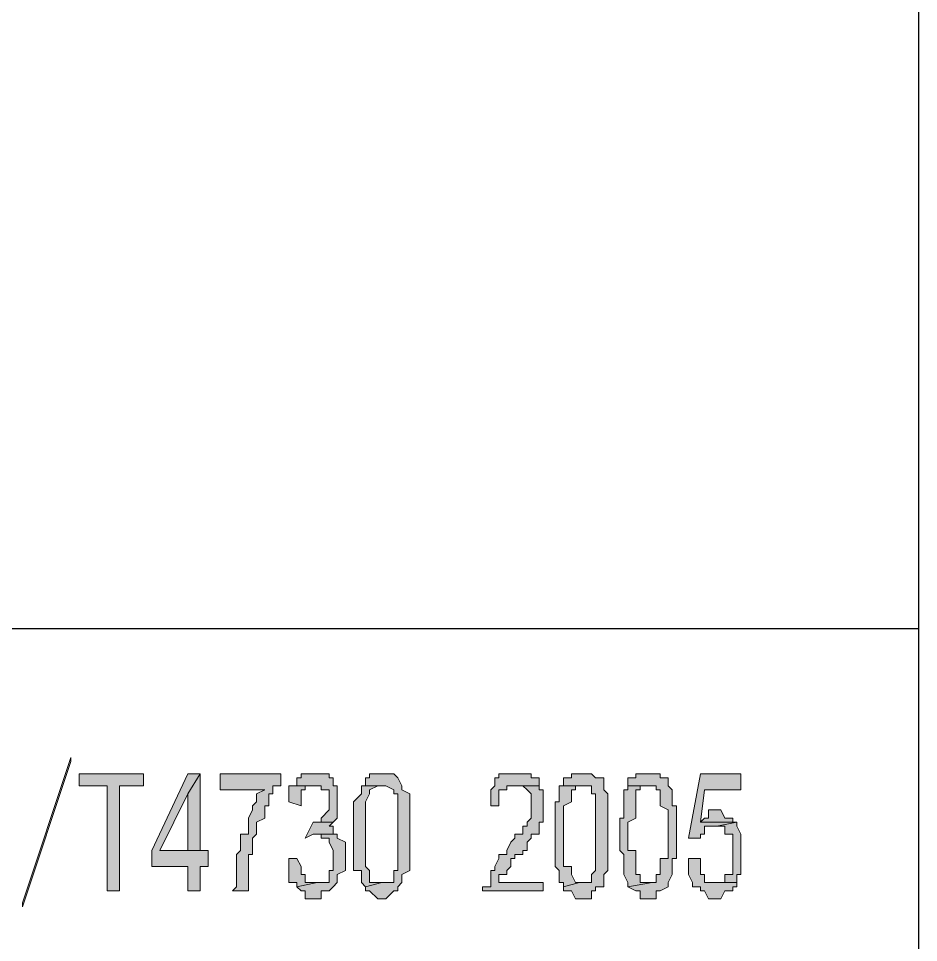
# Model space of a CAD drawing. Header units: millimetres. Extents: x 20 to 821, y 1 to 1134.
# Drawn here: x 781.02 to 821.16, y 904.49 to 945.7 of the extents above; entities that cross this region are included whole.
import ezdxf

# ---------------------------------------------------------------- set-up
doc = ezdxf.new("R2010")
doc.units = ezdxf.units.MM
doc.layers.add('1', color=7, linetype='Continuous')

msp = doc.modelspace()

# ---------------------------------------------------------------- hatches: boundary and pattern name
h = msp.add_hatch(color=0)
h.dxf.hatch_style = 2
h.paths.add_polyline_path([(781.2, 906.081732), (781.2, 906.261732), (783.36, 912.741732), (783.36, 912.561732)])
h = msp.add_hatch(color=0)
h.dxf.hatch_style = 2
h.paths.add_polyline_path([(786.6, 912.021732), (783.72, 912.021732), (783.72, 911.481732), (784.98, 911.481732), (784.98, 906.801732), (785.52, 906.801732), (785.52, 911.481732), (786.6, 911.481732)])
h = msp.add_hatch(color=0)
h.dxf.hatch_style = 2
h.paths.add_polyline_path([(789.12, 912.021732), (788.58, 912.021732), (786.96, 908.601732), (786.96, 907.881732), (788.58, 907.881732), (788.58, 906.801732), (789.12, 906.801732), (789.12, 907.881732), (789.48, 907.881732), (789.48, 908.601732), (789.12, 908.601732), (787.32, 908.601732), (788.58, 911.121732)])
h = msp.add_hatch(color=0)
h.dxf.hatch_style = 2
h.paths.add_polyline_path([(789.12, 912.021732), (788.58, 911.121732), (788.58, 908.601732), (787.32, 908.601732), (789.12, 908.601732)])
h = msp.add_hatch(color=0)
h.dxf.hatch_style = 2
h.paths.add_polyline_path([(792.72, 912.021732), (790.02, 912.021732), (790.02, 911.301732), (792, 911.301732), (791.64, 911.121732), (791.64, 910.761732), (791.46, 910.581732), (791.46, 910.401732), (791.28, 910.041732), (791.28, 909.321732), (790.92, 909.321732), (790.92, 908.601732), (790.74, 908.421732), (790.74, 908.241732), (790.74, 906.981732), (790.56, 906.801732), (791.28, 906.801732), (791.28, 906.981732), (791.28, 908.421732), (791.46, 908.421732), (791.46, 909.141732), (791.64, 909.321732), (791.64, 909.861732), (792, 910.041732), (792, 910.581732), (792.18, 910.581732), (792.18, 911.121732), (792.36, 911.121732), (792.36, 911.481732), (792.72, 911.481732)])
h = msp.add_hatch(color=0)
h.dxf.hatch_style = 2
h.paths.add_polyline_path([(794.16, 912.021732), (793.62, 912.021732), (793.62, 911.841732), (793.44, 911.841732), (793.44, 911.481732), (794.52, 911.481732), (794.52, 911.301732), (794.88, 911.301732), (794.88, 911.121732), (794.88, 910.401732), (794.52, 910.041732), (794.52, 909.861732), (794.34, 909.861732), (794.16, 909.861732), (795.06, 909.861732), (795.24, 910.041732), (795.24, 911.481732), (795.06, 911.481732), (795.06, 911.841732), (794.88, 911.841732), (794.88, 912.021732), (794.52, 912.021732)])
h = msp.add_hatch(color=0)
h.dxf.hatch_style = 2
h.paths.add_polyline_path([(797.22, 912.021732), (796.68, 912.021732), (796.68, 911.841732), (796.5, 911.841732), (796.5, 911.481732), (797.4, 911.481732), (797.76, 911.301732), (797.76, 911.121732), (797.94, 911.121732), (797.94, 910.401732), (797.94, 910.041732), (797.94, 907.701732), (797.76, 907.701732), (797.76, 907.161732), (797.4, 907.161732), (797.22, 907.161732), (796.5, 906.981732), (796.5, 906.801732), (796.68, 906.801732), (797.04, 906.441732), (797.4, 906.441732), (797.76, 906.801732), (797.94, 906.801732), (797.94, 906.981732), (798.12, 907.161732), (798.12, 907.521732), (798.48, 907.701732), (798.48, 911.121732), (798.12, 911.301732), (798.12, 911.481732), (797.94, 911.841732), (797.76, 912.021732)])
h = msp.add_hatch(color=0)
h.dxf.hatch_style = 2
h.paths.add_polyline_path([(803.16, 912.021732), (802.44, 912.021732), (802.44, 911.841732), (802.26, 911.841732), (802.26, 911.481732), (802.08, 911.301732), (802.08, 910.581732), (802.44, 910.581732), (802.44, 911.301732), (802.8, 911.301732), (802.8, 911.481732), (802.98, 911.481732), (804.24, 911.481732), (804.24, 911.841732), (803.88, 911.841732), (803.88, 912.021732)])
h = msp.add_hatch(color=0)
h.dxf.hatch_style = 2
h.paths.add_polyline_path([(806.04, 912.021732), (805.68, 912.021732), (805.68, 911.841732), (805.32, 911.841732), (805.32, 911.481732), (806.58, 911.481732), (806.58, 911.301732), (806.58, 911.121732), (806.76, 911.121732), (806.76, 910.401732), (806.76, 910.041732), (806.76, 907.701732), (806.58, 907.521732), (806.58, 907.161732), (806.4, 907.161732), (806.04, 907.161732), (805.32, 906.981732), (805.32, 906.801732), (805.68, 906.801732), (805.86, 906.441732), (806.58, 906.441732), (806.58, 906.801732), (806.76, 906.801732), (806.76, 906.981732), (807.12, 906.981732), (807.12, 907.161732), (807.12, 907.521732), (807.3, 907.701732), (807.3, 911.121732), (807.12, 911.301732), (807.12, 911.841732), (806.76, 911.841732), (806.58, 912.021732)])
h = msp.add_hatch(color=0)
h.dxf.hatch_style = 2
h.paths.add_polyline_path([(809.28, 912.021732), (808.56, 912.021732), (808.56, 911.841732), (808.2, 911.841732), (808.2, 911.481732), (809.46, 911.481732), (809.46, 911.301732), (809.64, 911.301732), (809.64, 911.121732), (809.64, 910.581732), (810, 910.401732), (810, 910.041732), (810, 908.241732), (809.64, 908.241732), (809.64, 907.521732), (809.46, 907.521732), (809.46, 907.161732), (809.28, 907.161732), (808.2, 906.981732), (808.56, 906.801732), (808.74, 906.801732), (808.74, 906.441732), (809.46, 906.441732), (809.46, 906.801732), (809.64, 906.801732), (810, 906.981732), (810, 907.161732), (810.18, 907.521732), (810.18, 908.241732), (810.36, 908.241732), (810.36, 910.581732), (810.18, 910.581732), (810.18, 911.301732), (810, 911.481732), (810, 911.841732), (809.64, 911.841732), (809.64, 912.021732), (809.46, 912.021732)])
h = msp.add_hatch(color=0)
h.dxf.hatch_style = 2
h.paths.add_polyline_path([(813.24, 912.021732), (811.44, 912.021732), (810.9, 909.141732), (811.44, 909.141732), (811.44, 909.321732), (811.62, 909.321732), (811.62, 909.681732), (812.16, 909.681732), (813.06, 909.861732), (811.44, 909.861732), (811.62, 911.301732), (813.24, 911.301732)])
h = msp.add_hatch(color=0)
h.dxf.hatch_style = 2
h.paths.add_polyline_path([(793.44, 911.481732), (793.08, 911.481732), (793.08, 911.301732), (793.08, 910.761732), (793.62, 910.581732), (793.62, 911.301732), (793.8, 911.301732), (793.8, 911.481732), (794.16, 911.481732), (794.34, 911.481732)])
h = msp.add_hatch(color=0)
h.dxf.hatch_style = 2
h.paths.add_polyline_path([(796.5, 911.481732), (796.32, 911.481732), (796.32, 911.301732), (796.32, 911.121732), (795.96, 910.761732), (795.96, 907.701732), (796.32, 907.701732), (796.32, 907.521732), (796.32, 907.161732), (796.5, 906.981732), (797.22, 907.161732), (796.68, 907.161732), (796.68, 907.521732), (796.68, 907.701732), (796.5, 907.881732), (796.5, 910.761732), (796.68, 911.121732), (796.68, 911.301732), (797.04, 911.481732), (797.22, 911.481732)])
h = msp.add_hatch(color=0)
h.dxf.hatch_style = 2
h.paths.add_polyline_path([(804.24, 911.481732), (803.16, 911.481732), (803.52, 911.481732), (803.7, 911.301732), (803.88, 911.121732), (803.88, 910.041732), (803.7, 909.861732), (803.7, 909.681732), (803.52, 909.681732), (803.52, 909.321732), (803.16, 909.321732), (803.16, 909.141732), (802.98, 908.961732), (802.8, 908.601732), (802.8, 908.421732), (802.44, 908.421732), (802.44, 908.241732), (802.26, 907.881732), (802.26, 907.701732), (802.08, 907.701732), (802.08, 906.981732), (801.72, 906.981732), (801.72, 906.801732), (804.42, 906.801732), (804.42, 907.161732), (802.44, 907.161732), (802.44, 907.521732), (802.8, 907.521732), (802.8, 907.701732), (802.98, 907.881732), (802.98, 908.241732), (803.16, 908.241732), (803.16, 908.421732), (803.52, 908.421732), (803.52, 908.601732), (803.7, 908.601732), (803.7, 908.961732), (803.88, 909.141732), (803.88, 909.321732), (804.24, 909.321732), (804.24, 909.861732), (804.42, 909.861732), (804.42, 911.301732), (804.24, 911.301732)])
h = msp.add_hatch(color=0)
h.dxf.hatch_style = 2
h.paths.add_polyline_path([(805.32, 911.481732), (805.14, 911.481732), (805.14, 911.301732), (805.14, 910.761732), (804.96, 910.761732), (804.96, 907.881732), (805.14, 907.701732), (805.14, 907.521732), (805.14, 907.161732), (805.32, 907.161732), (805.32, 906.981732), (806.04, 907.161732), (805.86, 907.161732), (805.68, 907.521732), (805.68, 907.881732), (805.32, 907.881732), (805.32, 910.581732), (805.68, 910.761732), (805.68, 911.301732), (805.86, 911.301732), (805.86, 911.481732), (806.04, 911.481732)])
h = msp.add_hatch(color=0)
h.dxf.hatch_style = 2
h.paths.add_polyline_path([(808.2, 911.481732), (808.2, 911.301732), (808.02, 911.301732), (808.02, 910.041732), (807.84, 910.041732), (807.84, 908.601732), (808.02, 908.421732), (808.02, 907.701732), (808.02, 907.521732), (808.2, 907.161732), (808.2, 906.981732), (809.28, 907.161732), (808.74, 907.161732), (808.74, 907.521732), (808.56, 907.521732), (808.56, 907.701732), (808.56, 908.601732), (808.2, 908.601732), (808.2, 909.861732), (808.56, 910.041732), (808.56, 911.301732), (808.74, 911.301732), (808.74, 911.481732), (808.92, 911.481732), (809.28, 911.481732)])
h = msp.add_hatch(color=0)
h.dxf.hatch_style = 2
h.paths.add_polyline_path([(812.16, 910.401732), (811.8, 910.401732), (811.8, 910.041732), (811.62, 910.041732), (811.44, 909.861732), (813.06, 909.861732), (812.88, 909.861732), (812.88, 910.041732), (812.52, 910.041732), (812.34, 910.401732)])
h = msp.add_hatch(color=0)
h.dxf.hatch_style = 2
h.paths.add_polyline_path([(794.16, 909.861732), (793.8, 909.141732), (794.16, 909.321732), (795.24, 909.321732), (795.06, 909.321732), (795.06, 909.681732), (794.88, 909.681732), (795.06, 909.861732)])
h = msp.add_hatch(color=0)
h.dxf.hatch_style = 2
h.paths.add_polyline_path([(813.06, 909.861732), (812.16, 909.681732), (812.52, 909.681732), (812.52, 909.321732), (812.88, 909.321732), (812.88, 909.141732), (812.88, 907.521732), (812.52, 907.521732), (812.52, 907.161732), (812.34, 907.161732), (812.16, 907.161732), (813.06, 907.161732), (813.06, 907.521732), (813.24, 907.521732), (813.24, 909.321732), (813.06, 909.681732)])
h = msp.add_hatch(color=0)
h.dxf.hatch_style = 2
h.paths.add_polyline_path([(795.24, 909.321732), (794.34, 909.321732), (794.52, 909.321732), (794.52, 909.141732), (794.88, 909.141732), (794.88, 908.961732), (795.06, 908.601732), (795.06, 907.701732), (794.88, 907.701732), (794.88, 907.161732), (794.52, 907.161732), (794.34, 907.161732), (793.44, 906.981732), (793.62, 906.801732), (793.8, 906.801732), (793.8, 906.441732), (794.52, 906.441732), (794.52, 906.801732), (794.88, 906.801732), (795.06, 906.981732), (795.24, 907.161732), (795.24, 907.521732), (795.6, 907.701732), (795.6, 908.961732), (795.24, 909.141732)])
h = msp.add_hatch(color=0)
h.dxf.hatch_style = 2
h.paths.add_polyline_path([(793.44, 908.241732), (793.08, 908.241732), (793.08, 907.881732), (793.08, 907.161732), (793.44, 907.161732), (793.44, 906.981732), (794.34, 907.161732), (793.8, 907.161732), (793.8, 907.521732), (793.62, 907.521732), (793.62, 907.701732), (793.62, 907.881732)])
h = msp.add_hatch(color=0)
h.dxf.hatch_style = 2
h.paths.add_polyline_path([(811.44, 908.241732), (810.9, 908.241732), (810.9, 907.881732), (810.9, 907.521732), (811.08, 907.161732), (811.08, 906.981732), (811.44, 906.981732), (811.44, 906.801732), (811.62, 906.801732), (811.8, 906.441732), (812.34, 906.441732), (812.52, 906.801732), (812.88, 906.801732), (812.88, 906.981732), (813.06, 906.981732), (813.06, 907.161732), (811.62, 907.161732), (811.62, 907.521732), (811.44, 907.521732), (811.44, 907.701732)])

# ---------------------------------------------------------------- linework, layer by layer
at = {"layer": '1', "color": 0, "lineweight": 25}
for points in [[(20.16, 1133.601732), (821.16, 1133.601732), (821.16, 0.501732), (20.16, 0.501732), (20.16, 1133.601732)], [(557.64, 918.501732), (821.16, 918.501732)]]:
    msp.add_lwpolyline(points, dxfattribs=at)
at = {"layer": '1', "color": 0, "lineweight": 5}
for points in [[(781.2, 906.081732), (781.2, 906.261732), (783.36, 912.741732), (783.36, 912.561732), (781.2, 906.081732)], [(786.6, 912.021732), (783.72, 912.021732), (783.72, 911.481732), (784.98, 911.481732), (784.98, 906.801732), (785.52, 906.801732), (785.52, 911.481732), (786.6, 911.481732), (786.6, 912.021732)], [(789.12, 912.021732), (788.58, 912.021732), (786.96, 908.601732), (786.96, 907.881732), (788.58, 907.881732), (788.58, 906.801732), (789.12, 906.801732), (789.12, 907.881732), (789.48, 907.881732), (789.48, 908.601732), (789.12, 908.601732), (787.32, 908.601732), (788.58, 911.121732), (789.12, 912.021732)], [(789.12, 912.021732), (788.58, 911.121732), (788.58, 908.601732), (787.32, 908.601732), (789.12, 908.601732), (789.12, 912.021732)], [(792.72, 912.021732), (790.02, 912.021732), (790.02, 911.301732), (792, 911.301732), (791.64, 911.121732), (791.64, 910.761732), (791.46, 910.581732), (791.46, 910.401732), (791.28, 910.041732), (791.28, 909.321732), (790.92, 909.321732), (790.92, 908.601732), (790.74, 908.421732), (790.74, 908.241732), (790.74, 906.981732), (790.56, 906.801732), (791.28, 906.801732), (791.28, 906.981732), (791.28, 908.421732), (791.46, 908.421732), (791.46, 909.141732), (791.64, 909.321732), (791.64, 909.861732), (792, 910.041732), (792, 910.581732), (792.18, 910.581732), (792.18, 911.121732), (792.36, 911.121732), (792.36, 911.481732), (792.72, 911.481732), (792.72, 912.021732)], [(794.16, 912.021732), (793.62, 912.021732), (793.62, 911.841732), (793.44, 911.841732), (793.44, 911.481732), (794.52, 911.481732), (794.52, 911.301732), (794.88, 911.301732), (794.88, 911.121732), (794.88, 910.401732), (794.52, 910.041732), (794.52, 910.041732), (794.52, 909.861732), (794.34, 909.861732), (794.16, 909.861732), (795.06, 909.861732), (795.24, 910.041732), (795.24, 911.481732), (795.06, 911.481732), (795.06, 911.841732), (794.88, 911.841732), (794.88, 912.021732), (794.52, 912.021732), (794.16, 912.021732)], [(797.22, 912.021732), (796.68, 912.021732), (796.68, 911.841732), (796.5, 911.841732), (796.5, 911.481732), (797.4, 911.481732), (797.76, 911.301732), (797.76, 911.121732), (797.94, 911.121732), (797.94, 910.401732), (797.94, 910.041732), (797.94, 907.701732), (797.76, 907.701732), (797.76, 907.161732), (797.4, 907.161732), (797.22, 907.161732), (796.5, 906.981732), (796.5, 906.801732), (796.68, 906.801732), (797.04, 906.441732), (797.4, 906.441732), (797.76, 906.801732), (797.94, 906.801732), (797.94, 906.981732), (798.12, 907.161732), (798.12, 907.521732), (798.48, 907.701732), (798.48, 911.121732), (798.12, 911.301732), (798.12, 911.481732), (797.94, 911.841732), (797.76, 912.021732), (797.22, 912.021732)], [(803.16, 912.021732), (802.44, 912.021732), (802.44, 911.841732), (802.26, 911.841732), (802.26, 911.481732), (802.08, 911.301732), (802.08, 910.581732), (802.44, 910.581732), (802.44, 911.301732), (802.8, 911.301732), (802.8, 911.481732), (802.98, 911.481732), (804.24, 911.481732), (804.24, 911.841732), (803.88, 911.841732), (803.88, 912.021732), (803.16, 912.021732)], [(806.04, 912.021732), (805.68, 912.021732), (805.68, 911.841732), (805.32, 911.841732), (805.32, 911.481732), (806.58, 911.481732), (806.58, 911.301732), (806.58, 911.121732), (806.76, 911.121732), (806.76, 910.401732), (806.76, 910.041732), (806.76, 907.701732), (806.58, 907.521732), (806.58, 907.161732), (806.4, 907.161732), (806.04, 907.161732), (805.32, 906.981732), (805.32, 906.801732), (805.68, 906.801732), (805.86, 906.441732), (806.58, 906.441732), (806.58, 906.801732), (806.76, 906.801732), (806.76, 906.981732), (807.12, 906.981732), (807.12, 907.161732), (807.12, 907.521732), (807.3, 907.701732), (807.3, 911.121732), (807.12, 911.301732), (807.12, 911.841732), (806.76, 911.841732), (806.58, 912.021732), (806.04, 912.021732)], [(809.28, 912.021732), (808.56, 912.021732), (808.56, 911.841732), (808.2, 911.841732), (808.2, 911.481732), (809.46, 911.481732), (809.46, 911.301732), (809.64, 911.301732), (809.64, 911.121732), (809.64, 910.581732), (810, 910.401732), (810, 910.041732), (810, 908.241732), (809.64, 908.241732), (809.64, 907.521732), (809.46, 907.521732), (809.46, 907.161732), (809.28, 907.161732), (808.2, 906.981732), (808.56, 906.801732), (808.74, 906.801732), (808.74, 906.441732), (809.46, 906.441732), (809.46, 906.801732), (809.64, 906.801732), (810, 906.981732), (810, 907.161732), (810.18, 907.521732), (810.18, 908.241732), (810.36, 908.241732), (810.36, 910.581732), (810.18, 910.581732), (810.18, 911.301732), (810, 911.481732), (810, 911.841732), (809.64, 911.841732), (809.64, 912.021732), (809.46, 912.021732), (809.28, 912.021732)], [(813.24, 912.021732), (811.44, 912.021732), (810.9, 909.141732), (811.44, 909.141732), (811.44, 909.321732), (811.62, 909.321732), (811.62, 909.681732), (812.16, 909.681732), (813.06, 909.861732), (811.44, 909.861732), (811.62, 911.301732), (813.24, 911.301732), (813.24, 912.021732)], [(793.44, 911.481732), (793.08, 911.481732), (793.08, 911.301732), (793.08, 910.761732), (793.62, 910.581732), (793.62, 911.301732), (793.8, 911.301732), (793.8, 911.481732), (794.16, 911.481732), (794.34, 911.481732), (793.44, 911.481732)], [(796.5, 911.481732), (796.32, 911.481732), (796.32, 911.301732), (796.32, 911.121732), (795.96, 910.761732), (795.96, 907.701732), (796.32, 907.701732), (796.32, 907.521732), (796.32, 907.161732), (796.5, 906.981732), (797.22, 907.161732), (796.68, 907.161732), (796.68, 907.521732), (796.68, 907.701732), (796.5, 907.881732), (796.5, 910.761732), (796.68, 911.121732), (796.68, 911.301732), (797.04, 911.481732), (797.22, 911.481732), (796.5, 911.481732)], [(804.24, 911.481732), (803.16, 911.481732), (803.52, 911.481732), (803.7, 911.301732), (803.88, 911.121732), (803.88, 910.041732), (803.7, 909.861732), (803.7, 909.681732), (803.52, 909.681732), (803.52, 909.321732), (803.16, 909.321732), (803.16, 909.141732), (802.98, 908.961732), (802.8, 908.601732), (802.8, 908.421732), (802.44, 908.421732), (802.44, 908.241732), (802.26, 907.881732), (802.26, 907.701732), (802.08, 907.701732), (802.08, 906.981732), (801.72, 906.981732), (801.72, 906.801732), (804.42, 906.801732), (804.42, 907.161732), (802.44, 907.161732), (802.44, 907.521732), (802.8, 907.521732), (802.8, 907.701732), (802.98, 907.881732), (802.98, 908.241732), (803.16, 908.241732), (803.16, 908.421732), (803.52, 908.421732), (803.52, 908.601732), (803.7, 908.601732), (803.7, 908.961732), (803.88, 909.141732), (803.88, 909.321732), (804.24, 909.321732), (804.24, 909.861732), (804.42, 909.861732), (804.42, 911.301732), (804.24, 911.301732), (804.24, 911.481732)], [(805.32, 911.481732), (805.14, 911.481732), (805.14, 911.301732), (805.14, 910.761732), (804.96, 910.761732), (804.96, 907.881732), (805.14, 907.701732), (805.14, 907.521732), (805.14, 907.161732), (805.32, 907.161732), (805.32, 906.981732), (806.04, 907.161732), (805.86, 907.161732), (805.68, 907.521732), (805.68, 907.881732), (805.32, 907.881732), (805.32, 910.581732), (805.68, 910.761732), (805.68, 911.301732), (805.86, 911.301732), (805.86, 911.481732), (806.04, 911.481732), (805.32, 911.481732)], [(808.2, 911.481732), (808.2, 911.301732), (808.02, 911.301732), (808.02, 910.041732), (807.84, 910.041732), (807.84, 908.601732), (808.02, 908.421732), (808.02, 907.701732), (808.02, 907.521732), (808.2, 907.161732), (808.2, 906.981732), (809.28, 907.161732), (808.74, 907.161732), (808.74, 907.521732), (808.56, 907.521732), (808.56, 907.701732), (808.56, 908.601732), (808.2, 908.601732), (808.2, 909.861732), (808.56, 910.041732), (808.56, 911.301732), (808.74, 911.301732), (808.74, 911.481732), (808.92, 911.481732), (809.28, 911.481732), (808.2, 911.481732)], [(812.16, 910.401732), (811.8, 910.401732), (811.8, 910.041732), (811.62, 910.041732), (811.44, 909.861732), (813.06, 909.861732), (812.88, 909.861732), (812.88, 910.041732), (812.52, 910.041732), (812.34, 910.401732), (812.16, 910.401732)], [(794.16, 909.861732), (793.8, 909.141732), (794.16, 909.321732), (795.24, 909.321732), (795.06, 909.321732), (795.06, 909.681732), (794.88, 909.681732), (795.06, 909.861732), (794.16, 909.861732)], [(813.06, 909.861732), (812.16, 909.681732), (812.52, 909.681732), (812.52, 909.321732), (812.88, 909.321732), (812.88, 909.141732), (812.88, 907.521732), (812.52, 907.521732), (812.52, 907.161732), (812.34, 907.161732), (812.34, 907.161732), (812.16, 907.161732), (813.06, 907.161732), (813.06, 907.521732), (813.24, 907.521732), (813.24, 909.321732), (813.06, 909.681732), (813.06, 909.861732)], [(795.24, 909.321732), (794.34, 909.321732), (794.52, 909.321732), (794.52, 909.141732), (794.88, 909.141732), (794.88, 908.961732), (795.06, 908.601732), (795.06, 907.701732), (794.88, 907.701732), (794.88, 907.161732), (794.52, 907.161732), (794.34, 907.161732), (793.44, 906.981732), (793.44, 906.981732), (793.62, 906.801732), (793.8, 906.801732), (793.8, 906.441732), (794.52, 906.441732), (794.52, 906.801732), (794.88, 906.801732), (795.06, 906.981732), (795.24, 907.161732), (795.24, 907.521732), (795.6, 907.701732), (795.6, 908.961732), (795.24, 909.141732), (795.24, 909.321732)], [(793.44, 908.241732), (793.08, 908.241732), (793.08, 907.881732), (793.08, 907.161732), (793.44, 907.161732), (793.44, 906.981732), (794.34, 907.161732), (793.8, 907.161732), (793.8, 907.521732), (793.62, 907.521732), (793.62, 907.701732), (793.62, 907.881732), (793.44, 908.241732)], [(811.44, 908.241732), (810.9, 908.241732), (810.9, 907.881732), (810.9, 907.521732), (811.08, 907.161732), (811.08, 906.981732), (811.44, 906.981732), (811.44, 906.801732), (811.62, 906.801732), (811.8, 906.441732), (812.34, 906.441732), (812.52, 906.801732), (812.88, 906.801732), (812.88, 906.981732), (813.06, 906.981732), (813.06, 907.161732), (811.62, 907.161732), (811.62, 907.521732), (811.44, 907.521732), (811.44, 907.701732), (811.44, 908.241732)]]:
    msp.add_lwpolyline(points, dxfattribs=at)

doc.saveas('drawing.dxf')
